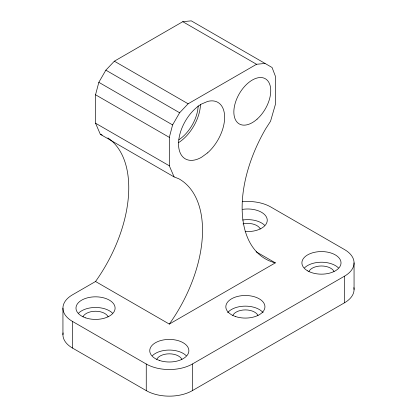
<?xml version="1.0" encoding="UTF-8"?>
<svg xmlns="http://www.w3.org/2000/svg" width="417" height="417" viewBox="0 0 417 417"><rect width="100%" height="100%" fill="white"/><g stroke="black" fill="none" stroke-linecap="round" stroke-linejoin="round"><path stroke-width="0.63" d="M169.312 324.087A112.178 64.765 -60 0 0 178.914 178.81L174.113 176.917L100.346 134.326L95.54 123.203L95.54 94.774L98.834 82.321L105.85 70.165L114.352 61.195L182.776 21.689L191.273 20.85L272.061 67.491L275.356 76.144L275.356 104.568L270.55 121.238L265.749 128.676A112.178 64.765 -60 0 0 275.356 262.866L169.312 324.087L95.54 281.501L72.49 294.809A32.604 18.822 0 0 0 72.49 321.429L72.49 348.049L146.258 390.635A32.604 18.822 0 0 0 192.362 390.635L344.51 302.794A32.604 18.822 0 0 0 353.903 287.641M174.113 176.917L169.312 165.794L169.312 137.365L172.602 124.912L179.623 112.757L188.119 103.786L256.544 64.281L265.04 63.441M72.49 321.429L146.258 364.02A32.604 18.822 0 0 0 192.362 364.02L344.51 276.174A32.604 18.822 0 0 0 344.51 249.559L270.742 206.968A32.604 18.822 0 0 0 242.23 201.719M100.346 134.326L102.144 135.035M182.776 21.689L256.544 64.281M114.352 61.195L188.119 103.786M105.85 70.165L179.623 112.757M98.834 82.321L172.602 124.912M95.54 94.774L169.312 137.365M95.54 123.203L169.312 165.794M256.205 251.811L275.356 262.866M354.059 262.866L354.059 289.487M344.51 276.174L344.51 302.794M192.362 364.02L192.362 390.635M146.258 364.02L146.258 390.635M62.941 308.116L62.941 334.736M200.488 104.542A32.604 18.822 -60 0 1 178.455 142.703M198.179 105.855A29.341 16.941 -60 0 1 178.929 139.731M72.49 348.049A32.604 18.822 0 0 1 63.097 332.891M107.873 137.907A112.178 64.765 -60 0 1 95.54 281.501M242.626 209.365A19.563 11.295 0 0 1 267.208 219.535A19.563 11.295 0 0 1 245.139 231.471M156.714 359.407A13.042 7.527 0 0 1 169.312 353.824A13.042 7.527 0 0 1 181.906 359.407M232.79 315.487A13.042 7.527 0 0 1 245.384 309.904A13.042 7.527 0 0 1 257.982 315.487M82.947 316.816A13.042 7.527 0 0 1 95.54 311.238A13.042 7.527 0 0 1 108.139 316.816M243.017 223.893A13.042 7.527 0 0 1 260.286 228.975M308.861 271.566A13.042 7.527 0 0 1 321.46 265.983A13.042 7.527 0 0 1 334.053 271.566M152.372 355.711A19.563 11.295 0 0 1 186.253 355.711M227.656 312.661A19.563 11.295 0 0 1 245.384 306.141A19.563 11.295 0 0 1 263.111 312.661M78.599 313.12A19.563 11.295 0 0 1 112.481 313.12M242.626 220.014A19.563 11.295 0 0 1 264.628 225.279M304.519 267.865A19.563 11.295 0 0 1 338.401 267.865M207.551 152.883L201.583 157.235A32.604 18.822 -60 0 1 178.533 143.928A32.604 18.822 -60 0 1 201.583 104L207.551 101.461A32.604 18.822 -60 0 1 224.638 117.307A32.604 18.822 -60 0 1 207.551 152.883M257.075 119.153A26.083 15.059 -60 0 0 265.342 78.75A26.083 15.059 -60 0 0 234.484 106.111A26.083 15.059 -60 0 0 257.075 119.153M85.761 317.9A19.563 11.295 0 0 0 115.102 308.116A19.563 11.295 0 0 0 85.761 298.337A19.563 11.295 0 0 0 85.761 317.9M159.529 360.491A19.563 11.295 0 0 0 188.87 350.707A19.563 11.295 0 0 0 159.529 340.929A19.563 11.295 0 0 0 159.529 360.491M235.605 316.566A19.563 11.295 0 0 0 264.946 306.787A19.563 11.295 0 0 0 235.605 297.008A19.563 11.295 0 0 0 235.605 316.566M307.626 270.852A19.563 11.295 0 0 0 340.355 265.791A19.563 11.295 0 0 0 316.399 251.957A19.563 11.295 0 0 0 307.626 270.852"/></g></svg>
